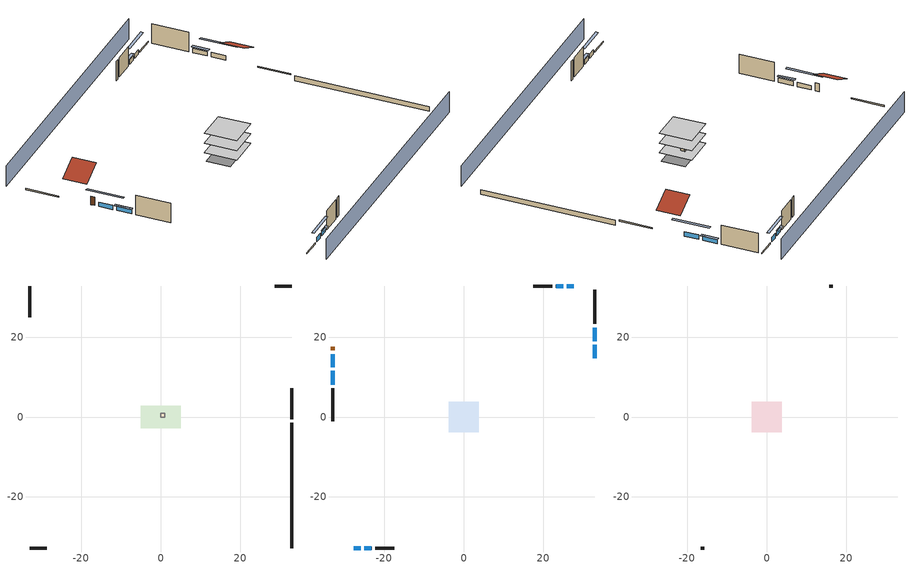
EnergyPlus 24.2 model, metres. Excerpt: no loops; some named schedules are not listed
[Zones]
central ac and furnace airloop ret air zone
 floor adiabatic (AdiabaticConst): 0,0 0,1 1,1 1,0 z0
 wall adiabatic (AdiabaticConst): 0,1 0,0 1,0 1,1 0,1 z0:1
 ceiling adiabatic (AdiabaticConst): 1,0 1,1 0,1 0,0 z1
crawlspace - vented
 floor foundation (Slab1 construction): -5.06,-2.82 -5.06,2.82 5.06,2.82 5.06,-2.82 z-0.91
 wall outside (RimJoist1 construction): 32.95,-0.51 32.95,7.29 z0.3:0.61
 wall outside (RimJoist2 construction): -32.95,-32.95 -28.63,-32.95 z0.3:0.61
 wall outside (RimJoist3 construction): -32.95,32.95 -32.95,25.15 z0.3:0.61
 wall outside (RimJoist4 construction): 32.95,32.95 28.63,32.95 z0.3:0.61
 wall foundation (FoundationWall1 construction): 32.95,-32.95 32.95,-1.44 z-0.91:0.3
conditioned space
 floor to crawlspace - vented (Floor1 construction): -3.78,-3.78 -3.78,3.78 3.78,3.78 3.78,-3.78 z0.3
 floor adiabatic (AdiabaticFloorConstruction): -3.78,-3.78 -3.78,3.78 3.78,3.78 3.78,-3.78 z2.74
 wall outside (AdiabaticWallConstruction 1): -32.95,17.65 -32.95,16.73 z0.3:2.34
 wall outside (AdiabaticWallConstruction): 32.95,14.8 32.95,18.18 / 32.95,19.11 32.95,22.48 z0.3:1.4; -27.7,-32.95 -25.92,-32.95 / -24.99,-32.95 -23.21,-32.95 / 27.7,32.95 25.92,32.95 / 24.99,32.95 23.21,32.95 z0.3:1.46; -32.95,15.8 -32.95,12.52 z0.3:1.37; -32.95,11.59 -32.95,8.12 z0.3:1.43
 wall outside (Wall1 construction): 32.95,23.41 32.95,32.03 z0.3:5.18
 wall outside (Wall2 construction): -22.28,-32.95 -17.49,-32.95 z0.3:5.18
 wall outside (Wall3 construction): -32.95,7.19 -32.95,-1.04 z0.3:5.18
 wall outside (Wall4 construction): 22.28,32.95 17.49,32.95 z0.3:5.18
 window (WindowConstruction): 32.95,14.8 32.95,18.18 z0.3:1.4
 window (WindowConstruction 1): 32.95,19.11 32.95,22.48 z0.3:1.4
 window (WindowConstruction 2): -27.7,-32.95 -25.92,-32.95 z0.3:1.46
 window (WindowConstruction 3): -24.99,-32.95 -23.21,-32.95 z0.3:1.46
 window (WindowConstruction 4): -32.95,15.8 -32.95,12.52 z0.3:1.37
 window (WindowConstruction 5): -32.95,11.59 -32.95,8.12 z0.3:1.43
 window (WindowConstruction 6): 27.7,32.95 25.92,32.95 z0.3:1.46
 window (WindowConstruction 7): 24.99,32.95 23.21,32.95 z0.3:1.46
 door (Door): -32.95,17.65 -32.95,16.73 z0.3:2.34
 ceiling adiabatic (AdiabaticFloorConstruction): 3.78,-3.78 3.78,3.78 -3.78,3.78 -3.78,-3.78 z2.74
attic - vented
 floor to conditioned space (Floor2 construction Reversed): -3.78,-3.78 -3.78,3.78 3.78,3.78 3.78,-3.78 z5.18
 wall outside (Wall5 construction): -16.57,-32.95 -15.75,-32.95 z0.3:5.18
 wall outside (Wall6 construction): 16.57,32.95 15.75,32.95 z0.3:5.18
 roof outside (Roof1 construction): 32.95,13.87,5.18 27.9,13.87,7.71 27.9,8.22,7.71 32.95,8.22,5.18
 roof outside (Roof2 construction): -32.95,18.58,5.18 -27.9,18.58,7.71 -27.9,24.22,7.71 -32.95,24.22,5.18
shading: 32.95,37.53 -32.95,37.53 / -32.95,-37.53 32.95,-37.53 z0:5.18; 32.95,20.92 32.95,12.06 33.56,12.06 33.56,20.92 z4.15; 32.95,22.79 32.95,18.8 33.56,18.8 33.56,22.79 z1.71; -23.17,-32.95 -30.44,-32.95 -30.44,-33.56 -23.17,-33.56 z4.21; -22.9,-32.95 -25.29,-32.95 -25.29,-33.56 -22.9,-33.56 z1.77; -32.95,9.78 -32.95,18.55 -33.56,18.55 -33.56,9.78 z4.11; -32.95,7.82 -32.95,11.9 -33.56,11.9 -33.56,7.82 z1.74; 23.17,32.95 30.44,32.95 30.44,33.56 23.17,33.56 z4.21; 22.9,32.95 25.29,32.95 25.29,33.56 22.9,33.56 z1.77
[Building]
Building 1: Terrain=Suburbs
[Site:Location]
Portland Intl Arpt_OR: Latitude {deg}=45.59; Longitude {deg}=-122.6; Time Zone {hr}=-8; Elevation {m}=33; Keep Site Location Information=Yes
[Site:GroundTemperature:Shallow]
10.2558, 8.96328, 8.85977, 9.47314, 11.9355, 14.3863, 16.5111, 17.8571, 17.9714, 16.8767, 14.8061, 12.4304
[Site:WaterMainsTemperature]
Calculation Method=Schedule; Temperature Schedule=mains temperature schedule
[Material] Roughness=Rough; Thermal Absorptance=0.9
Name | Thickness {m} | Conductivity {W/m-K} | Density {kg/m3} | Specific Heat {J/kg-K} | Solar Absorptance | Visible Absorptance
brick veneer | 0.1016 | 0.793375 | 1762.2 | 795.53 | 0.85 | 0.85
ceiling loosefill ins | 0.338667 | 0.0480833 | 16.02 | 1046.75 | 0.7 | 0.7
ceiling stud and cavity | 0.1397 | 0.0920385 | 65.682 | 1177.47 | 0.7 | 0.7
concrete 8.0 in. | 0.2032 | 1.803125 | 2242.8 | 837.4 | 0.7 | 0.7
door material | 0.04445 | 0.0612267 | 512.64 | 1214.23 | 0.7 | 0.7
floor covering | 0.0127 | 0.0433444 | 54.468 | 1339.84 | 0.6 | 0.6
floor rigid ins; wall rigid ins | 0.512978 | 0.029427 | 32.04 | 1214.23 | 0.7 | 0.7
floor stud and cavity | 0.1397 | 0.923637 | 92.3553 | 1139.71 | 0.7 | 0.7
floor stud and cavity 1 | 0.1397 | 1.75129 | 37.0049 | 1207.88 | 0.7 | 0.7
furniture material conditioned space 1 | 0.1524 | 0.115458 | 640.8 | 1214.23 | 0.6 | 0.6
gypsum board | 0.0127 | 0.160291 | 801 | 837.4 | 0.6 | 0.6
osb sheathing 0.5 in. | 0.0127 | 0.115458 | 512.64 | 1214.23 | 0.6 | 0.6
osb sheathing 0.5 in. 1 | 0.0127 | 0.115458 | 512.64 | 1214.23 | 0.7 | 0.7
osb sheathing 0.75 in. | 0.01905 | 0.115458 | 512.64 | 1214.23 | 0.7 | 0.7
rim joist stud and cavity | 0.0508 | 0.180795 | 50.32683 | 1063.81 | 0.6 | 0.6
roof rigid ins | 0.00329814 | 0.029427 | 32.04 | 1214.23 | 0.7 | 0.7
slate or tile shingles | 0.01905 | 0.840978 | 1899.972 | 799.717 | 0.75 | 0.75
soil 0.5 in. | 0.0127 | 1.3848 | 1842.3 | 418.7 | 0.7 | 0.7
wall stud and cavity | 0.1397 | 0.558292 | 139.0536 | 1170.24 | 0.7 | 0.7
wall stud and cavity 1 | 0.1397 | 0.447971 | 139.0536 | 1170.24 | 0.6 | 0.6
wall stud and cavity 2 | 0.0889 | 0.380278 | 52.3479 | 1209.89 | 0.7 | 0.7
wall stud and cavity 3 | 0.0889 | 0.391764 | 83.0341 | 1211.67 | 0.7 | 0.7
wood siding; wood siding 1 | 0.0254 | 0.102417 | 544.68 | 1172.36 | 0.7 | 0.7
[Material:NoMass]
Adiabatic: Roughness=Rough; Thermal Resistance {m2-K/W}=176.1; Thermal Absorptance=0.9; Solar Absorptance=0.7; Visible Absorptance=0.7
[WindowMaterial:SimpleGlazingSystem]
WindowMaterial: U-Factor {W/m2-K}=2.78222; Solar Heat Gain Coefficient=0.56
[Construction]
AdiabaticConst: Adiabatic
AdiabaticFloorConstruction: floor stud and cavity 1, floor rigid ins, osb sheathing 0.75 in., floor covering
AdiabaticWallConstruction: wood siding, wall rigid ins, wall stud and cavity 2, gypsum board
AdiabaticWallConstruction 1: wood siding 1, wall rigid ins, wall stud and cavity 2, gypsum board
Door: door material
Floor1 construction: floor stud and cavity, osb sheathing 0.75 in., floor covering
Floor2 construction Reversed: gypsum board, ceiling stud and cavity, ceiling loosefill ins
FoundationWall1 construction: concrete 8.0 in.
furniture construction conditioned space 1: furniture material conditioned space 1
PartitionWallConstruction: gypsum board, wall stud and cavity 3, gypsum board
RimJoist1 construction; RimJoist2 construction; RimJoist3 construction; RimJoist4 construction: brick veneer, rim joist stud and cavity
Roof1 construction; Roof2 construction: slate or tile shingles, roof rigid ins, osb sheathing 0.5 in.
Slab1 construction: soil 0.5 in.
Wall1 construction; Wall2 construction; Wall3 construction; Wall4 construction: brick veneer, osb sheathing 0.5 in. 1, wall stud and cavity, gypsum board
Wall5 construction; Wall6 construction: brick veneer, osb sheathing 0.5 in. 1, wall stud and cavity 1
WindowConstruction; WindowConstruction 1; WindowConstruction 2; WindowConstruction 3; WindowConstruction 4; WindowConstruction 5; WindowConstruction 6; WindowConstruction 7: WindowMaterial
[Zone] Multiplier=1
Name | Volume {m3} | Part of Total Floor Area
attic - vented | 32.1115 | Yes
central ac and furnace airloop ret air zone | 1 | No
conditioned space | 278.185 | Yes
crawlspace - vented | 69.5462 | Yes
[Space]
Name | Zone | Volume {m3} | Space Type
attic - vented 1 | attic - vented | 32.1115
central ac and furnace airloop ret air space | central ac and furnace airloop ret air zone |  | Plenum Space Type
conditioned space 1 | conditioned space | 278.185
crawlspace - vented 1 | crawlspace - vented | 69.5462
[ZoneInfiltration:EffectiveLeakageArea]
infil attic - vented 1: Zone or Space=attic - vented 1; Schedule=Always On Discrete; Effective Air Leakage Area {cm2}=1901.23; Stack Coefficient=0.000117438; Wind Coefficient=4.10224e-05
[ZoneMixing] Schedule=Always On Continuous; Design Flow Rate Calculation Method=Flow/Zone; Design Flow Rate {m3/s}=0
Name | Zone or Space | Source Zone or Space
whole house fan mix | attic - vented | conditioned space
central ac and furnace airloop_0 ZoneMixDZToCond mix | conditioned space | crawlspace - vented
central ac and furnace airloop_0 ZoneMixCondToDZ mix | crawlspace - vented | conditioned space
[SpaceList]
Plenum Space Type: central ac and furnace airloop ret air space
[OtherEquipment] Design Level Calculation Method=EquipmentLevel
Name | Fuel Type | Zone or ZoneList or Space or SpaceList | Schedule | Design Level {W} | Fraction Latent | Fraction Radiant | Fraction Lost
central ac and furnace airloop_0 RetCondToRP; central ac and furnace airloop_0 RetSensLkToRP | None | central ac and furnace airloop ret air space | Always On Discrete | 0 | 0 | 0 | 0
central ac and furnace airloop_0 RetLatLkToRP | None | central ac and furnace airloop ret air space | Always On Discrete | 0 | 1 | 0 | 0
central ac and furnace airloop_0 SupCondToLv; central ac and furnace airloop_0 SupSensLkToCond; mech vent house fan sensible load; water heater sens | None | conditioned space 1 | Always On Discrete | 0 | 0 | 0 | 0
central ac and furnace airloop_0 SupLatLkToCond; mech vent house fan latent load; water heater lat | None | conditioned space 1 | Always On Discrete | 0 | 1 | 0 | 0
clothes dryer 1 | Electricity | conditioned space 1 | clothes_dryer | 0 | 0.015 | 0.081 | 0.85
cooking range 1 | Electricity | conditioned space 1 | cooking_range | 0 | 0.08 | 0.432 | 0.2
general water use latent | None | conditioned space 1 | general water use schedule | 62.594 | 1 | 0 | 0
general water use sensible | None | conditioned space 1 | general water use schedule | -61.6891 | 0 | 0.6 | 0
water heater energy adjustment1 | Electricity | conditioned space 1 | Always On Discrete | 0.01 | 0 | 0 | 1
central ac and furnace airloop_0 RetCondToDZ; central ac and furnace airloop_0 SupCondToDZ; central ac and furnace airloop_0 SupSensLkToDZ | None | crawlspace - vented 1 | Always On Discrete | 0 | 0 | 0 | 0
central ac and furnace airloop_0 SupLatLkToDZ | None | crawlspace - vented 1 | Always On Discrete | 0 | 1 | 0 | 0
[SurfaceProperty:IncidentSolarMultiplier] Incident Solar Multiplier=1; Incident Solar Multiplier Schedule=trans schedule winter=0.85 summer=0.7
Window1; Window2; Window3; Window4; Window5; Window6; Window7; Window8
[InternalMass] Zone or ZoneList=conditioned space; Space or SpaceList=conditioned space 1
Name | Construction | Surface Area {m2}
furniture mass conditioned space 1 | furniture construction conditioned space 1 | 45.63397
partition wall mass | PartitionWallConstruction | 114.085
[Lights]
interior lighting: Zone or ZoneList or Space or SpaceList=conditioned space 1; Schedule=lighting_interior; Design Level Calculation Method=LightingLevel; Lighting Level {W}=199.195; Return Air Fraction=0; Fraction Radiant=0.6; Fraction Visible=0.2; Fraction Replaceable=1
[People]
occupants: Zone or ZoneList or Space or SpaceList=conditioned space 1; Number of People Schedule=occupants; Number of People Calculation Method=People; Number of People=3; Fraction Radiant=0.314171; Sensible Heat Fraction=0.56303; Activity Level Schedule=occupants activity schedule; Carbon Dioxide Generation Rate {m3/s-W}=0; Enable ASHRAE 55 Comfort Warnings=No; Mean Radiant Temperature Calculation Type=EnclosureAveraged
[ElectricEquipment] Zone or ZoneList or Space or SpaceList=conditioned space 1; Design Level Calculation Method=EquipmentLevel
Name | Schedule | Design Level {W} | Fraction Latent | Fraction Radiant | Fraction Lost
ceiling fan | ceiling_fan | 18.243 | 0 | 0.558 | 0
clothes dryer | clothes_dryer | 3154.84 | 0.015 | 0.081 | 0.85
clothes washer | clothes_washer | 260.418 | 0.03 | 0.162 | 0.7
cooking range | cooking_range | 957.359 | 0.08 | 0.432 | 0.2
dishwasher | dishwasher | 406.728 | 0.3 | 0.18 | 0.4
freezer | freezer schedule | 194.914 | 0 | 0.6 | 0
fridge | fridge schedule | 41.5354 | 0 | 0.6 | 0
mech vent bath fan 0 | mech vent bath fan 0 schedule | 30 | 0 | 0 | 1
mech vent house fan | mech vent house fan schedule | 0 | 0 | 0 | 1
mech vent house fan cfis | mech vent house fan cfis schedule | 0 | 0 | 0 | 0
mech vent range fan 0 | mech vent range fan 0 schedule | 30 | 0 | 0 | 1
misc plug loads | plug_loads_other | 168.793 | 0.021 | 0.558 | 0.049
misc tv | plug_loads_tv | 254.612 | 0 | 0.6 | 0
whole house fan | Always On Discrete | 0 | 0 | 0 | 1
[ZoneInfiltration:DesignFlowRate] Schedule=Always On Discrete
Name | Zone or ZoneList or Space or SpaceList | Design Flow Rate Calculation Method | Design Flow Rate {m3/s} | Air Changes per Hour {1/hr} | Constant Term Coefficient | Temperature Term Coefficient | Velocity Term Coefficient | Velocity Squared Term Coefficient
infil flow; natural vent flow; whole house fan flow | conditioned space 1 | Flow/Zone | 0
crawlspace_vented 1 duct leakage imbalance infil flow | crawlspace - vented 1 | Flow/Zone | 0
infil crawlspace - vented 1 | crawlspace - vented 1 | AirChanges/Hour |  | 2.6013 | 1 | 0 | 0 | 0
[SurfaceProperty:ExposedFoundationPerimeter]
Slab1: Exposed Perimeter Calculation Method=TotalExposedPerimeter; Total Exposed Perimeter {m}=31.51632
[AvailabilityManager:Scheduled]
central ac and furnace airloop Availability Manager: Schedule=Always On Discrete
[AirLoopHVAC:ReturnPlenum]
Air Loop HVAC Return Plenum 1: Zone=central ac and furnace airloop ret air zone
[WaterUse:Equipment]
dishwasher: Peak Flow Rate {m3/s}=4.49093e-06; Flow Rate Fraction Schedule=hot_water_dishwasher
[Foundation:Kiva]
Foundation Kiva 1: Initial Indoor Air Temperature {C}=8.41658; Wall Height Above Grade {m}=0.3048; Wall Depth Below Slab {m}=0.2032
[Foundation:Kiva:Settings]
Soil Conductivity {W/m-K}=1.3848; Soil Density {kg/m3}=1842.3; Soil Specific Heat {J/kg-K}=418.7; Ground Solar Absorptivity=0.9; Ground Thermal Absorptivity=0.9; Ground Surface Roughness {m}=0.03; Far-Field Width {m}=40; Deep-Ground Boundary Condition=ZeroFlux; Deep-Ground Depth {m}=40; Minimum Cell Dimension {m}=0.2; Maximum Cell Growth Coefficient=3; Simulation Timestep=Timestep
[Exterior:Lights]
exterior lighting: Schedule=exterior lighting schedule; Design Level {W}=6.19068
[EnergyManagementSystem:GlobalVariable]
central_ac_and_furnace_airloop_0_DuctImbalLkExhFanEquivCond
central_ac_and_furnace_airloop_0_DuctImbalLkExhFanEquivDZ
central_ac_and_furnace_airloop_0_DuctImbalLkSupFanEquivCond
central_ac_and_furnace_airloop_0_DuctImbalLkSupFanEquivDZ
central_ac_and_furnace_airloop_0_DZ_T
central_ac_and_furnace_airloop_0_DZ_W
central_ac_and_furnace_airloop_0_RetCondToDZ
central_ac_and_furnace_airloop_0_RetCondToRP
central_ac_and_furnace_airloop_0_RetLatLkToRP
central_ac_and_furnace_airloop_0_RetSensLkToRP
central_ac_and_furnace_airloop_0_SupCondToDZ
central_ac_and_furnace_airloop_0_SupCondToLv
central_ac_and_furnace_airloop_0_SupLatLkToCond
central_ac_and_furnace_airloop_0_SupLatLkToDZ
central_ac_and_furnace_airloop_0_SupSensLkToCond
central_ac_and_furnace_airloop_0_SupSensLkToDZ
central_ac_and_furnace_airloop_0_ZoneMixCondToDZ
central_ac_and_furnace_airloop_0_ZoneMixDZToCond
central_ac_and_furnace_airloop_AH_MFR
central_ac_and_furnace_airloop_AH_Tout
central_ac_and_furnace_airloop_AH_VFR
central_ac_and_furnace_airloop_AH_Wout
central_ac_and_furnace_airloop_Fan_RTF
central_ac_and_furnace_airloop_RA_T
central_ac_and_furnace_airloop_Ra_W
infil_program_Qfan
infil_program_Qinf
natural_vent_program_Qnv
natural_vent_program_Qwhf
[EnergyManagementSystem:Sensor]
Name | Output:Variable or Output:Meter Index Key | Output:Variable or Output:Meter
airflow_gain | infil flow | Infiltration Sensible Heat Gain Energy
airflow_gain_1 | natural vent flow | Infiltration Sensible Heat Gain Energy
airflow_gain_2 | whole house fan flow | Infiltration Sensible Heat Gain Energy
airflow_loss | infil flow | Infiltration Sensible Heat Loss Energy
airflow_loss_1 | natural vent flow | Infiltration Sensible Heat Loss Energy
airflow_loss_2 | whole house fan flow | Infiltration Sensible Heat Loss Energy
central_ac_and_furnace_airloop_0_DZ_T_s | crawlspace - vented | Zone Air Temperature
central_ac_and_furnace_airloop_0_DZ_W_s | crawlspace - vented | Zone Mean Air Humidity Ratio
central_ac_and_furnace_airloop_AH_MFR_s | Node 6 | System Node Mass Flow Rate
central_ac_and_furnace_airloop_AH_Tout_s | Node 6 | System Node Temperature
central_ac_and_furnace_airloop_AH_VFR_s | Node 6 | System Node Current Density Volume Flow Rate
central_ac_and_furnace_airloop_AH_Wout_s | Node 6 | System Node Humidity Ratio
central_ac_and_furnace_airloop_RA_T_s | Node 9 | System Node Temperature
central_ac_and_furnace_airloop_Ra_W_s | Node 9 | System Node Humidity Ratio
clg_load_cond |  | Cooling:EnergyTransfer:Zone:CONDITIONED SPACE
clg_load_duct |  | Cooling:EnergyTransfer:Zone:CENTRAL AC AND FURNACE AIRLOOP RET AIR ZONE
clg_sp_s; clg_sp_s_1 | cooling setpoint | Schedule Value
clothes_dryer_exhaust_0_sch_s | clothes_dryer | Schedule Value
cool_season | cooling season schedule | Schedule Value
ducts_conv | central ac and furnace airloop_0 RetCondToRP | Other Equipment Convective Heating Energy
ducts_conv_1 | central ac and furnace airloop_0 RetLatLkToRP | Other Equipment Convective Heating Energy
ducts_conv_2 | central ac and furnace airloop_0 RetSensLkToRP | Other Equipment Convective Heating Energy
ducts_conv_3 | central ac and furnace airloop_0 SupCondToLv | Other Equipment Convective Heating Energy
ducts_conv_4 | central ac and furnace airloop_0 SupLatLkToCond | Other Equipment Convective Heating Energy
ducts_conv_5 | central ac and furnace airloop_0 SupSensLkToCond | Other Equipment Convective Heating Energy
ducts_rad | central ac and furnace airloop_0 RetCondToRP | Other Equipment Radiant Heating Energy
ducts_rad_1 | central ac and furnace airloop_0 RetLatLkToRP | Other Equipment Radiant Heating Energy
ducts_rad_2 | central ac and furnace airloop_0 RetSensLkToRP | Other Equipment Radiant Heating Energy
ducts_rad_3 | central ac and furnace airloop_0 SupCondToLv | Other Equipment Radiant Heating Energy
ducts_rad_4 | central ac and furnace airloop_0 SupLatLkToCond | Other Equipment Radiant Heating Energy
ducts_rad_5 | central ac and furnace airloop_0 SupSensLkToCond | Other Equipment Radiant Heating Energy
htg_load_cond |  | Heating:EnergyTransfer:Zone:CONDITIONED SPACE
htg_load_duct |  | Heating:EnergyTransfer:Zone:CENTRAL AC AND FURNACE AIRLOOP RET AIR ZONE
htg_sp_s; htg_sp_s_1 | heating setpoint | Schedule Value
ig_ee_conv | ceiling fan | Electric Equipment Convective Heating Energy
ig_ee_conv_1 | clothes dryer | Electric Equipment Convective Heating Energy
ig_ee_conv_3 | cooking range | Electric Equipment Convective Heating Energy
ig_ee_conv_4 | dishwasher | Electric Equipment Convective Heating Energy
ig_ee_conv_5 | freezer | Electric Equipment Convective Heating Energy
ig_ee_conv_6 | fridge | Electric Equipment Convective Heating Energy
ig_ee_conv_7 | misc plug loads | Electric Equipment Convective Heating Energy
ig_ee_conv_8 | misc tv | Electric Equipment Convective Heating Energy
ig_ee_conv_9 | whole house fan | Electric Equipment Convective Heating Energy
ig_ee_rad | ceiling fan | Electric Equipment Radiant Heating Energy
ig_ee_rad_1 | clothes dryer | Electric Equipment Radiant Heating Energy
ig_ee_rad_3 | cooking range | Electric Equipment Radiant Heating Energy
ig_ee_rad_4 | dishwasher | Electric Equipment Radiant Heating Energy
ig_ee_rad_5 | freezer | Electric Equipment Radiant Heating Energy
ig_ee_rad_6 | fridge | Electric Equipment Radiant Heating Energy
ig_ee_rad_7 | misc plug loads | Electric Equipment Radiant Heating Energy
ig_ee_rad_8 | misc tv | Electric Equipment Radiant Heating Energy
ig_ee_rad_9 | whole house fan | Electric Equipment Radiant Heating Energy
ig_lgt_conv | interior lighting | Lights Convective Heating Energy
ig_lgt_rad | interior lighting | Lights Radiant Heating Energy
ig_lgt_vis | interior lighting | Lights Visible Radiation Heating Energy
ig_oe_conv | clothes dryer 1 | Other Equipment Convective Heating Energy
ig_oe_conv_1 | cooking range 1 | Other Equipment Convective Heating Energy
ig_oe_conv_2 | general water use latent | Other Equipment Convective Heating Energy
ig_oe_conv_3 | general water use sensible | Other Equipment Convective Heating Energy
ig_oe_conv_4 | water heater energy adjustment1 | Other Equipment Convective Heating Energy
ig_oe_conv_5 | water heater lat | Other Equipment Convective Heating Energy
ig_oe_conv_6 | water heater sens | Other Equipment Convective Heating Energy
ig_oe_rad | clothes dryer 1 | Other Equipment Radiant Heating Energy
ig_oe_rad_1 | cooking range 1 | Other Equipment Radiant Heating Energy
ig_oe_rad_2 | general water use latent | Other Equipment Radiant Heating Energy
ig_oe_rad_3 | general water use sensible | Other Equipment Radiant Heating Energy
ig_oe_rad_4 | water heater energy adjustment1 | Other Equipment Radiant Heating Energy
ig_oe_rad_5 | water heater lat | Other Equipment Radiant Heating Energy
ig_oe_rad_6 | water heater sens | Other Equipment Radiant Heating Energy
ig_ppl_conv | occupants | People Convective Heating Energy
ig_ppl_rad | occupants | People Radiant Heating Energy
im_conv | furniture mass conditioned space 1 | Surface Inside Face Convection Heat Gain Energy
im_conv_1 | partition wall mass | Surface Inside Face Convection Heat Gain Energy
im_ig | furniture mass conditioned space 1 | Surface Inside Face Internal Gains Radiation Heat Gain Energy
im_ig_1 | partition wall mass | Surface Inside Face Internal Gains Radiation Heat Gain Energy
im_lgt | furniture mass conditioned space 1 | Surface Inside Face Lights Radiation Heat Gain Energy
im_lgt_1 | partition wall mass | Surface Inside Face Lights Radiation Heat Gain Energy
im_sol | furniture mass conditioned space 1 | Surface Inside Face Solar Radiation Heat Gain Energy
im_sol_1 | partition wall mass | Surface Inside Face Solar Radiation Heat Gain Energy
im_surf | furniture mass conditioned space 1 | Surface Inside Face Net Surface Thermal Radiation Heat Gain Energy
im_surf_1 | partition wall mass | Surface Inside Face Net Surface Thermal Radiation Heat Gain Energy
mech_vent_bath_fan_0_sch_s | mech vent bath fan 0 schedule | Schedule Value
mech_vent_range_fan_0_sch_s | mech vent range fan 0 schedule | Schedule Value
mv_conv | mech vent bath fan 0 | Electric Equipment Convective Heating Energy
mv_conv_1 | mech vent house fan | Electric Equipment Convective Heating Energy
mv_conv_2 | mech vent house fan cfis | Electric Equipment Convective Heating Energy
mv_conv_3 | mech vent range fan 0 | Electric Equipment Convective Heating Energy
mv_conv_4 | mech vent house fan latent load | Other Equipment Convective Heating Energy
mv_conv_5 | mech vent house fan sensible load | Other Equipment Convective Heating Energy
mv_rad | mech vent bath fan 0 | Electric Equipment Radiant Heating Energy
mv_rad_1 | mech vent house fan | Electric Equipment Radiant Heating Energy
mv_rad_2 | mech vent house fan cfis | Electric Equipment Radiant Heating Energy
mv_rad_3 | mech vent range fan 0 | Electric Equipment Radiant Heating Energy
mv_rad_4 | mech vent house fan latent load | Other Equipment Radiant Heating Energy
mv_rad_5 | mech vent house fan sensible load | Other Equipment Radiant Heating Energy
natural_vent_s | natural vent schedule | Schedule Value
out_pb_s |  | Site Outdoor Air Barometric Pressure
out_wt_s |  | Site Outdoor Air Humidity Ratio
site_vw_s |  | Site Wind Speed
ss_back_out | Window1 | Surface Window Shortwave from Zone Back Out Window Heat Transfer Rate
ss_back_out_1 | Window2 | Surface Window Shortwave from Zone Back Out Window Heat Transfer Rate
ss_back_out_2 | Window3 | Surface Window Shortwave from Zone Back Out Window Heat Transfer Rate
ss_back_out_3 | Window4 | Surface Window Shortwave from Zone Back Out Window Heat Transfer Rate
ss_back_out_4 | Window5 | Surface Window Shortwave from Zone Back Out Window Heat Transfer Rate
ss_back_out_5 | Window6 | Surface Window Shortwave from Zone Back Out Window Heat Transfer Rate
ss_back_out_6 | Window7 | Surface Window Shortwave from Zone Back Out Window Heat Transfer Rate
ss_back_out_7 | Window8 | Surface Window Shortwave from Zone Back Out Window Heat Transfer Rate
ss_conv | Door1 | Surface Inside Face Convection Heat Gain Energy
ss_conv_1 | Window1 | Surface Inside Face Convection Heat Gain Energy
ss_conv_2 | Window2 | Surface Inside Face Convection Heat Gain Energy
ss_conv_3 | Window3 | Surface Inside Face Convection Heat Gain Energy
ss_conv_4 | Window4 | Surface Inside Face Convection Heat Gain Energy
ss_conv_5 | Window5 | Surface Inside Face Convection Heat Gain Energy
